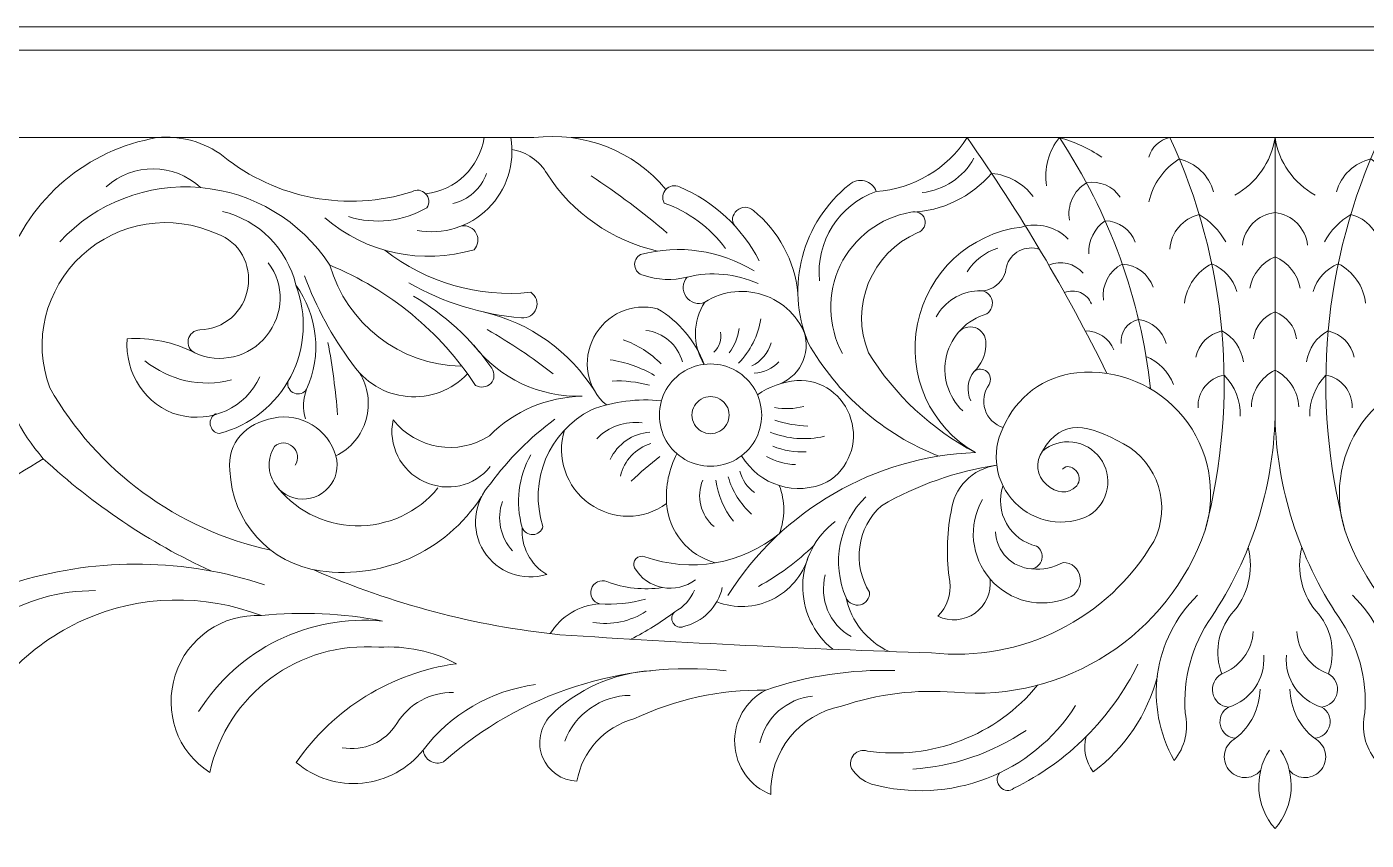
# Model space of a CAD drawing. Header units: millimetres. Extents: x 4332 to 4576, y 671 to 926.
# Drawn here: x 4379.6 to 4437.2, y 891.3 to 926.3 of the extents above; entities that cross this region are included whole.
import ezdxf

# ---------------------------------------------------------------- set-up
doc = ezdxf.new("R2010")
doc.units = ezdxf.units.MM
doc.header["$MEASUREMENT"] = 0
doc.layers.add('SITARA ALL', color=18, linetype='Continuous', true_color=0x000000)

msp = doc.modelspace()

# ---------------------------------------------------------------- linework, layer by layer
at = {"layer": 'SITARA ALL', "lineweight": 9}
for points, knots in [([(4332.3, 926.328), (4332.3, 926.328), (4576.3, 926.328), (4576.3, 926.328), (4576.3, 926.328), (4576.3, 804.328), (4576.3, 804.328), (4576.3, 804.328), (4332.3, 804.328), (4332.3, 804.328), (4332.3, 804.328), (4332.3, 926.328), (4332.3, 926.328)], [0, 0, 0, 0, 0.25, 0.25, 0.25, 0.5, 0.5, 0.5, 0.75, 0.75, 0.75, 1, 1, 1, 1]), ([(4529.529, 908.499), (4529.529, 908.499), (4529.529, 891.837), (4529.529, 891.837), (4529.529, 891.837), (4533.299, 891.837), (4533.299, 891.837), (4533.299, 891.837), (4533.299, 925.328), (4533.299, 925.328), (4533.299, 925.328), (4463.583, 925.328), (4463.583, 925.328), (4463.583, 925.328), (4433.299, 925.328), (4433.299, 925.328), (4433.299, 925.328), (4403.015, 925.328), (4403.015, 925.328), (4403.015, 925.328), (4333.3, 925.328), (4333.3, 925.328), (4333.3, 925.328), (4333.3, 891.837), (4333.3, 891.837), (4333.3, 891.837), (4337.069, 891.837), (4337.069, 891.837), (4337.069, 891.837), (4337.069, 908.499), (4337.069, 908.499)], [0, 0, 0, 0, 0.090909, 0.090909, 0.090909, 0.181818, 0.181818, 0.181818, 0.272727, 0.272727, 0.272727, 0.363636, 0.363636, 0.363636, 0.454545, 0.454545, 0.454545, 0.545455, 0.545455, 0.545455, 0.636364, 0.636364, 0.636364, 0.727273, 0.727273, 0.727273, 0.818182, 0.818182, 0.818182, 1, 1, 1, 1]), ([(4407.088, 919.336), (4405.695, 920.995), (4403.556, 921.833), (4401.406, 921.559), (4401.406, 921.559), (4337.069, 921.559), (4337.069, 921.559), (4337.069, 921.559), (4337.069, 913.281), (4337.069, 913.281)], [0, 0, 0, 0, 0.25, 0.25, 0.25, 0.5, 0.5, 0.5, 1, 1, 1, 1]), ([(4393.424, 918.162), (4394.551, 917.81), (4395.774, 917.948), (4396.795, 918.543), (4396.925, 918.73), (4396.905, 918.983), (4396.748, 919.147), (4396.591, 919.312), (4396.352, 919.35), (4396.159, 919.229), (4393.368, 918.347), (4390.318, 918.924), (4388.039, 920.762), (4387.222, 921.378), (4386.203, 921.663), (4385.184, 921.559), (4382.184, 921.042), (4379.699, 918.942), (4378.688, 916.071), (4377.678, 913.199), (4378.278, 910.031), (4380.294, 907.749)], [0, 0, 0, 0, 0.125, 0.125, 0.125, 0.25, 0.25, 0.25, 0.375, 0.375, 0.375, 0.5, 0.5, 0.5, 0.625, 0.625, 0.625, 0.75, 0.75, 0.75, 1, 1, 1, 1]), ([(4396.378, 917.571), (4397.491, 917.365), (4398.635, 917.718), (4399.439, 918.515), (4400.243, 919.312), (4400.606, 920.444), (4400.409, 921.559)], [0, 0, 0, 0, 0.333333, 0.333333, 0.333333, 1, 1, 1, 1]), ([(4463.583, 921.559), (4463.583, 921.559), (4433.299, 921.559), (4433.299, 921.559), (4433.299, 921.559), (4403.015, 921.559), (4403.015, 921.559)], [0, 0, 0, 0, 0.333333, 0.333333, 0.333333, 1, 1, 1, 1]), ([(4426.069, 911.412), (4424.328, 914.945), (4422.317, 918.337), (4420.053, 921.559), (4419.185, 920.215), (4417.735, 919.357), (4416.14, 919.24), (4416.06, 919.467), (4415.872, 919.64), (4415.638, 919.699), (4415.404, 919.758), (4415.158, 919.697), (4414.98, 919.535), (4412.948, 917.921), (4412.221, 915.165), (4413.194, 912.76)], [0, 0, 0, 0, 0.166667, 0.166667, 0.166667, 0.333333, 0.333333, 0.333333, 0.5, 0.5, 0.5, 0.666667, 0.666667, 0.666667, 1, 1, 1, 1]), ([(4421.605, 909.088), (4422.148, 910.397), (4423.367, 911.303), (4424.776, 911.447), (4426.523, 911.62), (4428.241, 910.906), (4429.351, 909.546), (4430.461, 908.186), (4430.811, 906.346), (4430.292, 904.669), (4431.77, 910.305), (4431.235, 916.277), (4428.774, 921.559), (4428.337, 921.476), (4427.985, 921.153), (4427.864, 920.725)], [0, 0, 0, 0, 0.166667, 0.166667, 0.166667, 0.333333, 0.333333, 0.333333, 0.5, 0.5, 0.5, 0.666667, 0.666667, 0.666667, 1, 1, 1, 1]), ([(4427.941, 910.749), (4427.519, 914.615), (4426.175, 918.321), (4424.02, 921.559), (4424.668, 921.383), (4425.283, 921.102), (4425.84, 920.725)], [0, 0, 0, 0, 0.333333, 0.333333, 0.333333, 1, 1, 1, 1]), ([(4433.299, 909.542), (4433.299, 909.542), (4433.299, 921.559), (4433.299, 921.559), (4433.137, 920.513), (4432.498, 919.6), (4431.571, 919.09)], [0, 0, 0, 0, 0.333333, 0.333333, 0.333333, 1, 1, 1, 1]), ([(4437.825, 921.559), (4435.365, 916.277), (4434.827, 910.305), (4436.307, 904.669), (4435.783, 906.344), (4436.132, 908.171), (4437.238, 909.534), (4438.344, 910.897), (4440.075, 911.615), (4441.822, 911.447), (4443.232, 911.303), (4444.45, 910.397), (4444.993, 909.088)], [0, 0, 0, 0, 0.2, 0.2, 0.2, 0.4, 0.4, 0.4, 0.6, 0.6, 0.6, 1, 1, 1, 1]), ([(4400.46, 921.05), (4401.097, 920.946), (4401.653, 920.56), (4401.973, 919.999), (4403.066, 918.315), (4404.772, 917.126), (4406.73, 916.683)], [0, 0, 0, 0, 0.333333, 0.333333, 0.333333, 1, 1, 1, 1]), ([(4430.658, 919.231), (4430.456, 919.935), (4429.89, 920.475), (4429.178, 920.645), (4428.519, 920.224), (4428.049, 919.564), (4427.868, 918.804)], [0, 0, 0, 0, 0.333333, 0.333333, 0.333333, 1, 1, 1, 1]), ([(4438.73, 918.804), (4438.549, 919.564), (4438.08, 920.224), (4437.421, 920.645), (4436.708, 920.475), (4436.143, 919.935), (4435.94, 919.231)], [0, 0, 0, 0, 0.333333, 0.333333, 0.333333, 1, 1, 1, 1]), ([(4422.891, 919.026), (4422.462, 919.596), (4421.814, 919.958), (4421.103, 920.024), (4420.229, 919.006), (4418.969, 918.399), (4417.628, 918.348), (4416.306, 918.122), (4415.175, 917.269), (4414.592, 916.06), (4414.01, 914.851), (4414.044, 913.444), (4414.691, 912.269)], [0, 0, 0, 0, 0.2, 0.2, 0.2, 0.4, 0.4, 0.4, 0.6, 0.6, 0.6, 1, 1, 1, 1]), ([(4398.265, 911.724), (4395.636, 911.784), (4393.349, 913.549), (4392.621, 916.076), (4391.377, 917.987), (4389.322, 919.218), (4387.051, 919.413), (4384.779, 919.608), (4382.555, 918.756), (4381.004, 917.084)], [0, 0, 0, 0, 0.25, 0.25, 0.25, 0.5, 0.5, 0.5, 1, 1, 1, 1]), ([(4411.096, 916.267), (4410.363, 917.695), (4409.152, 918.819), (4407.672, 919.442), (4407.474, 919.537), (4407.238, 919.492), (4407.088, 919.332), (4406.937, 919.172), (4406.905, 918.939), (4407.011, 918.747), (4408.068, 918.373), (4408.989, 917.692), (4409.656, 916.79)], [0, 0, 0, 0, 0.2, 0.2, 0.2, 0.4, 0.4, 0.4, 0.6, 0.6, 0.6, 1, 1, 1, 1]), ([(4426.636, 918.992), (4426.324, 919.476), (4425.751, 919.724), (4425.185, 919.617), (4424.631, 919.283), (4424.341, 918.641), (4424.456, 918.004)], [0, 0, 0, 0, 0.333333, 0.333333, 0.333333, 1, 1, 1, 1]), ([(4389.613, 911.268), (4388.998, 909.947), (4387.525, 909.257), (4386.117, 909.629), (4384.708, 910.001), (4383.781, 911.454), (4383.899, 912.906), (4384.907, 912.974), (4385.915, 912.763), (4386.812, 912.298), (4386.6, 912.405), (4386.486, 912.64), (4386.533, 912.873), (4386.58, 913.106), (4386.787, 913.279), (4387.024, 913.295), (4388.058, 913.312), (4388.931, 914.067), (4389.096, 915.088), (4389.262, 916.109), (4388.747, 917.074), (4387.772, 917.417), (4385.824, 918.316), (4383.525, 917.952), (4381.951, 916.494), (4380.377, 915.036), (4379.825, 912.809), (4380.573, 910.798), (4382.604, 907.223), (4386.059, 904.684), (4390.078, 903.815)], [0, 0, 0, 0, 0.090909, 0.090909, 0.090909, 0.181818, 0.181818, 0.181818, 0.272727, 0.272727, 0.272727, 0.363636, 0.363636, 0.363636, 0.454545, 0.454545, 0.454545, 0.545455, 0.545455, 0.545455, 0.636364, 0.636364, 0.636364, 0.727273, 0.727273, 0.727273, 0.818182, 0.818182, 0.818182, 1, 1, 1, 1]), ([(4387.735, 909.697), (4387.551, 909.61), (4387.447, 909.413), (4387.479, 909.212), (4387.511, 909.012), (4387.665, 908.857), (4387.866, 908.832), (4389.196, 909.175), (4390.316, 910.07), (4390.945, 911.291), (4391.574, 912.512), (4391.654, 913.936), (4391.162, 915.218), (4390.79, 916.787), (4389.568, 918.011), (4387.999, 918.384)], [0, 0, 0, 0, 0.166667, 0.166667, 0.166667, 0.333333, 0.333333, 0.333333, 0.5, 0.5, 0.5, 0.666667, 0.666667, 0.666667, 1, 1, 1, 1]), ([(4409.758, 901.866), (4412.075, 905.543), (4416.06, 907.843), (4420.403, 908.014), (4418.517, 909.01), (4416.93, 910.491), (4415.805, 912.303), (4414.985, 914.316), (4415.933, 916.617), (4417.931, 917.474), (4418.047, 917.514), (4418.143, 917.599), (4418.197, 917.709), (4418.251, 917.82), (4418.259, 917.947), (4418.218, 918.063), (4418.178, 918.18), (4418.093, 918.275), (4417.982, 918.329), (4417.871, 918.382), (4417.744, 918.389), (4417.628, 918.348)], [0, 0, 0, 0, 0.125, 0.125, 0.125, 0.25, 0.25, 0.25, 0.375, 0.375, 0.375, 0.5, 0.5, 0.5, 0.625, 0.625, 0.625, 0.75, 0.75, 0.75, 1, 1, 1, 1]), ([(4412.768, 914.87), (4412.626, 916.264), (4411.937, 917.544), (4410.851, 918.43), (4410.649, 918.612), (4410.341, 918.61), (4410.141, 918.424), (4409.942, 918.238), (4409.882, 917.983), (4410.05, 917.769)], [0, 0, 0, 0, 0.25, 0.25, 0.25, 0.5, 0.5, 0.5, 1, 1, 1, 1]), ([(4431.176, 917.073), (4430.912, 917.564), (4430.518, 917.972), (4430.037, 918.253), (4429.334, 918.083), (4428.822, 917.48), (4428.768, 916.759)], [0, 0, 0, 0, 0.333333, 0.333333, 0.333333, 1, 1, 1, 1]), ([(4434.704, 916.929), (4434.619, 917.667), (4434.038, 918.25), (4433.299, 918.333), (4432.561, 918.249), (4431.979, 917.667), (4431.895, 916.929)], [0, 0, 0, 0, 0.333333, 0.333333, 0.333333, 1, 1, 1, 1]), ([(4437.83, 916.759), (4437.776, 917.48), (4437.265, 918.084), (4436.562, 918.253), (4436.081, 917.972), (4435.687, 917.564), (4435.423, 917.073)], [0, 0, 0, 0, 0.333333, 0.333333, 0.333333, 1, 1, 1, 1]), ([(4392.414, 918.108), (4394.181, 916.588), (4396.599, 916.072), (4398.832, 916.739), (4399.008, 916.93), (4399.046, 917.21), (4398.926, 917.44), (4398.806, 917.669), (4398.561, 917.8), (4398.304, 917.764)], [0, 0, 0, 0, 0.25, 0.25, 0.25, 0.5, 0.5, 0.5, 1, 1, 1, 1]), ([(4424.399, 917.198), (4423.876, 917.729), (4423.104, 917.928), (4422.39, 917.715), (4420.156, 917.435), (4418.352, 915.756), (4417.913, 913.548), (4417.474, 911.34), (4418.446, 909.128), (4420.403, 908.014)], [0, 0, 0, 0, 0.25, 0.25, 0.25, 0.5, 0.5, 0.5, 1, 1, 1, 1]), ([(4427.287, 917.062), (4427.083, 917.606), (4426.569, 917.97), (4425.988, 917.981), (4425.525, 917.662), (4425.26, 917.127), (4425.288, 916.566)], [0, 0, 0, 0, 0.333333, 0.333333, 0.333333, 1, 1, 1, 1]), ([(4396.024, 915.307), (4397.515, 914.468), (4399.165, 913.956), (4400.868, 913.805), (4401.148, 913.773), (4401.412, 913.939), (4401.505, 914.204), (4401.598, 914.47), (4401.507, 914.756), (4401.269, 914.906), (4399.023, 914.674), (4396.772, 915.324), (4394.995, 916.717)], [0, 0, 0, 0, 0.2, 0.2, 0.2, 0.4, 0.4, 0.4, 0.6, 0.6, 0.6, 1, 1, 1, 1]), ([(4410.878, 915.826), (4409.416, 916.723), (4407.65, 916.978), (4405.995, 916.531), (4405.818, 916.435), (4405.719, 916.24), (4405.747, 916.041), (4405.774, 915.841), (4405.919, 915.681), (4406.115, 915.638), (4406.725, 915.429), (4407.382, 915.403), (4408.006, 915.564), (4407.792, 915.328), (4407.772, 914.974), (4407.958, 914.715), (4408.143, 914.456), (4408.468, 914.355), (4408.761, 914.483), (4409.552, 914.987), (4410.536, 915.085), (4411.411, 914.746), (4412.286, 914.408), (4412.949, 913.666), (4413.194, 912.76), (4414.452, 910.521), (4416.446, 908.789), (4418.84, 907.859)], [0, 0, 0, 0, 0.1, 0.1, 0.1, 0.2, 0.2, 0.2, 0.3, 0.3, 0.3, 0.4, 0.4, 0.4, 0.5, 0.5, 0.5, 0.6, 0.6, 0.6, 0.7, 0.7, 0.7, 0.8, 0.8, 0.8, 1, 1, 1, 1]), ([(4423.168, 916.752), (4422.878, 916.854), (4422.559, 916.83), (4422.288, 916.687), (4422.016, 916.543), (4421.817, 916.295), (4421.737, 915.998), (4421.712, 915.697), (4421.567, 915.418), (4421.335, 915.225), (4421.103, 915.031), (4420.801, 914.939), (4420.5, 914.969), (4419.752, 914.927), (4419.079, 914.504), (4418.718, 913.848)], [0, 0, 0, 0, 0.166667, 0.166667, 0.166667, 0.333333, 0.333333, 0.333333, 0.5, 0.5, 0.5, 0.666667, 0.666667, 0.666667, 1, 1, 1, 1]), ([(4386.812, 912.298), (4387.89, 911.807), (4389.164, 912.111), (4389.904, 913.035), (4390.644, 913.96), (4390.692, 915.229), (4389.976, 916.173)], [0, 0, 0, 0, 0.333333, 0.333333, 0.333333, 1, 1, 1, 1]), ([(4396.225, 914.739), (4397.561, 913.961), (4398.712, 912.903), (4399.599, 911.637), (4399.736, 911.436), (4399.716, 911.167), (4399.551, 910.99), (4399.385, 910.812), (4399.107, 910.78), (4398.897, 910.903), (4397.371, 913.218), (4395.185, 915.02), (4392.621, 916.076)], [0, 0, 0, 0, 0.2, 0.2, 0.2, 0.4, 0.4, 0.4, 0.6, 0.6, 0.6, 1, 1, 1, 1]), ([(4428.052, 915.127), (4427.854, 915.699), (4427.33, 916.092), (4426.726, 916.121), (4426.153, 915.825), (4425.829, 915.202), (4425.916, 914.564)], [0, 0, 0, 0, 0.333333, 0.333333, 0.333333, 1, 1, 1, 1]), ([(4431.656, 914.946), (4431.495, 915.485), (4431.099, 915.922), (4430.579, 916.136), (4429.93, 915.8), (4429.49, 915.165), (4429.403, 914.44)], [0, 0, 0, 0, 0.333333, 0.333333, 0.333333, 1, 1, 1, 1]), ([(4434.386, 915.079), (4434.272, 915.683), (4433.865, 916.191), (4433.299, 916.432), (4432.734, 916.19), (4432.326, 915.683), (4432.212, 915.079)], [0, 0, 0, 0, 0.333333, 0.333333, 0.333333, 1, 1, 1, 1]), ([(4437.196, 914.44), (4437.109, 915.165), (4436.669, 915.8), (4436.02, 916.136), (4435.5, 915.922), (4435.104, 915.485), (4434.942, 914.946)], [0, 0, 0, 0, 0.333333, 0.333333, 0.333333, 1, 1, 1, 1]), ([(4391.54, 915.609), (4392.034, 914.266), (4392.72, 913.002), (4393.578, 911.856), (4394.111, 911.04), (4394.988, 910.513), (4395.959, 910.425), (4396.93, 910.336), (4397.883, 910.692), (4398.555, 911.398)], [0, 0, 0, 0, 0.25, 0.25, 0.25, 0.5, 0.5, 0.5, 1, 1, 1, 1]), ([(4419.858, 909.808), (4419.218, 910.42), (4418.954, 911.327), (4419.165, 912.187), (4419.377, 913.047), (4420.04, 913.731), (4420.891, 913.977), (4421.108, 914.121), (4421.193, 914.398), (4421.094, 914.639), (4420.995, 914.88), (4420.755, 915.02), (4420.5, 914.969)], [0, 0, 0, 0, 0.2, 0.2, 0.2, 0.4, 0.4, 0.4, 0.6, 0.6, 0.6, 1, 1, 1, 1]), ([(4425.4, 914.407), (4425.312, 914.627), (4425.14, 914.802), (4424.922, 914.893), (4424.704, 914.985), (4424.459, 914.985), (4424.241, 914.893)], [0, 0, 0, 0, 0.333333, 0.333333, 0.333333, 1, 1, 1, 1]), ([(4408.761, 914.483), (4408.23, 913.672), (4408.218, 912.629), (4408.731, 911.808), (4408.353, 912.808), (4407.648, 913.651), (4406.729, 914.198), (4405.641, 914.478), (4404.503, 913.969), (4403.986, 912.971), (4403.47, 911.973), (4403.669, 910.787), (4404.526, 910.06)], [0, 0, 0, 0, 0.2, 0.2, 0.2, 0.4, 0.4, 0.4, 0.6, 0.6, 0.6, 1, 1, 1, 1]), ([(4428.615, 912.699), (4428.468, 913.255), (4427.997, 913.666), (4427.425, 913.733), (4426.949, 913.63), (4426.628, 913.185), (4426.68, 912.701)], [0, 0, 0, 0, 0.333333, 0.333333, 0.333333, 1, 1, 1, 1]), ([(4434.228, 912.912), (4434.151, 913.436), (4433.795, 913.876), (4433.299, 914.062), (4432.803, 913.876), (4432.448, 913.436), (4432.371, 912.912)], [0, 0, 0, 0, 0.333333, 0.333333, 0.333333, 1, 1, 1, 1]), ([(4411.834, 910.915), (4412.303, 911.053), (4412.696, 911.375), (4412.922, 911.808), (4413.148, 912.241), (4413.189, 912.745), (4413.034, 913.208)], [0, 0, 0, 0, 0.333333, 0.333333, 0.333333, 1, 1, 1, 1]), ([(4419.696, 913.211), (4419.904, 913.428), (4420.23, 913.482), (4420.497, 913.344), (4420.764, 913.205), (4420.906, 912.897), (4420.848, 912.602), (4420.837, 912.185), (4420.658, 911.79), (4420.353, 911.506), (4420.515, 911.632), (4420.743, 911.628), (4420.9, 911.495), (4421.057, 911.363), (4421.095, 911.128), (4420.999, 910.947), (4420.766, 910.635), (4420.7, 910.229), (4420.822, 909.859), (4420.943, 909.49), (4421.233, 909.203), (4421.605, 909.088), (4421.059, 908.014), (4421.264, 906.71), (4422.114, 905.855), (4422.964, 905), (4424.239, 904.774), (4425.316, 905.315), (4425.714, 905.571), (4425.989, 905.981), (4426.075, 906.446), (4426.161, 906.912), (4426.052, 907.39), (4425.772, 907.772), (4425.492, 908.154), (4425.067, 908.403), (4424.597, 908.46), (4424.127, 908.518), (4423.656, 908.38), (4423.292, 908.078)], [0, 0, 0, 0, 0.071429, 0.071429, 0.071429, 0.142857, 0.142857, 0.142857, 0.214286, 0.214286, 0.214286, 0.285714, 0.285714, 0.285714, 0.357143, 0.357143, 0.357143, 0.428571, 0.428571, 0.428571, 0.5, 0.5, 0.5, 0.571429, 0.571429, 0.571429, 0.642857, 0.642857, 0.642857, 0.714286, 0.714286, 0.714286, 0.785714, 0.785714, 0.785714, 0.857143, 0.857143, 0.857143, 1, 1, 1, 1]), ([(4431.941, 911.911), (4431.866, 912.481), (4431.519, 912.979), (4431.01, 913.246), (4430.448, 913.12), (4430.013, 912.677), (4429.896, 912.113)], [0, 0, 0, 0, 0.333333, 0.333333, 0.333333, 1, 1, 1, 1]), ([(4436.703, 912.113), (4436.586, 912.677), (4436.151, 913.12), (4435.589, 913.246), (4435.08, 912.979), (4434.732, 912.481), (4434.658, 911.911)], [0, 0, 0, 0, 0.333333, 0.333333, 0.333333, 1, 1, 1, 1]), ([(4398.814, 912.626), (4399.935, 911.198), (4401.665, 910.385), (4403.48, 910.434), (4401.981, 910.406), (4400.552, 909.798), (4399.492, 908.736), (4398.143, 907.859), (4396.346, 908.156), (4395.349, 909.419), (4395.118, 908.333), (4395.668, 907.232), (4396.675, 906.764), (4397.681, 906.296), (4398.843, 906.541), (4399.525, 907.417)], [0, 0, 0, 0, 0.166667, 0.166667, 0.166667, 0.333333, 0.333333, 0.333333, 0.5, 0.5, 0.5, 0.666667, 0.666667, 0.666667, 1, 1, 1, 1]), ([(4411.208, 909.623), (4411.208, 910.41), (4410.788, 911.137), (4410.107, 911.53), (4409.426, 911.923), (4408.587, 911.923), (4407.905, 911.53), (4407.224, 911.137), (4406.805, 910.41), (4406.805, 909.623), (4406.805, 908.837), (4407.224, 908.11), (4407.905, 907.717), (4408.587, 907.324), (4409.426, 907.324), (4410.107, 907.717), (4410.788, 908.11), (4411.208, 908.837), (4411.208, 909.623)], [0, 0, 0, 0, 0.166667, 0.166667, 0.166667, 0.333333, 0.333333, 0.333333, 0.5, 0.5, 0.5, 0.666667, 0.666667, 0.666667, 0.833333, 0.833333, 0.833333, 1, 1, 1, 1]), ([(4392.885, 907.867), (4393.518, 908.182), (4393.99, 908.75), (4394.183, 909.43), (4394.376, 910.111), (4394.276, 910.838), (4393.902, 911.439)], [0, 0, 0, 0, 0.333333, 0.333333, 0.333333, 1, 1, 1, 1]), ([(4431.806, 909.577), (4431.821, 910.236), (4431.569, 910.874), (4431.108, 911.345), (4430.432, 911.224), (4429.951, 910.622), (4429.986, 909.936)], [0, 0, 0, 0, 0.333333, 0.333333, 0.333333, 1, 1, 1, 1]), ([(4434.318, 909.977), (4434.294, 910.65), (4433.903, 911.256), (4433.299, 911.554), (4432.695, 911.256), (4432.304, 910.65), (4432.281, 909.977)], [0, 0, 0, 0, 0.333333, 0.333333, 0.333333, 1, 1, 1, 1]), ([(4436.613, 909.936), (4436.647, 910.622), (4436.167, 911.225), (4435.491, 911.345), (4435.03, 910.873), (4434.778, 910.236), (4434.793, 909.577)], [0, 0, 0, 0, 0.333333, 0.333333, 0.333333, 1, 1, 1, 1]), ([(4390.82, 911.061), (4390.78, 910.85), (4390.897, 910.641), (4391.098, 910.565), (4391.299, 910.489), (4391.517, 910.553), (4391.627, 910.738), (4391.457, 910.335), (4391.437, 909.884), (4391.572, 909.468)], [0, 0, 0, 0, 0.25, 0.25, 0.25, 0.5, 0.5, 0.5, 1, 1, 1, 1]), ([(4410.347, 907.877), (4411.094, 906.598), (4412.696, 906.106), (4414.03, 906.748), (4414.951, 907.31), (4415.372, 908.426), (4415.052, 909.455), (4414.732, 910.485), (4413.799, 911.168), (4412.723, 911.11), (4412.113, 911.058), (4411.529, 910.847), (4411.026, 910.499)], [0, 0, 0, 0, 0.2, 0.2, 0.2, 0.4, 0.4, 0.4, 0.6, 0.6, 0.6, 1, 1, 1, 1]), ([(4401.274, 907.915), (4400.736, 906.966), (4400.601, 905.842), (4400.902, 904.794), (4400.972, 904.6), (4401.16, 904.475), (4401.366, 904.485), (4401.571, 904.495), (4401.744, 904.632), (4401.795, 904.832), (4401.161, 906.788), (4402.046, 908.917), (4403.878, 909.85), (4404.837, 910.217), (4405.871, 910.35), (4406.892, 910.236)], [0, 0, 0, 0, 0.166667, 0.166667, 0.166667, 0.333333, 0.333333, 0.333333, 0.5, 0.5, 0.5, 0.666667, 0.666667, 0.666667, 1, 1, 1, 1]), ([(4409.806, 909.623), (4409.806, 909.338), (4409.654, 909.074), (4409.406, 908.931), (4409.159, 908.788), (4408.854, 908.788), (4408.606, 908.931), (4408.359, 909.074), (4408.206, 909.338), (4408.206, 909.623), (4408.206, 909.909), (4408.359, 910.173), (4408.606, 910.316), (4408.854, 910.459), (4409.159, 910.459), (4409.406, 910.316), (4409.654, 910.173), (4409.806, 909.909), (4409.806, 909.623)], [0, 0, 0, 0, 0.166667, 0.166667, 0.166667, 0.333333, 0.333333, 0.333333, 0.5, 0.5, 0.5, 0.666667, 0.666667, 0.666667, 0.833333, 0.833333, 0.833333, 1, 1, 1, 1]), ([(4391.136, 907.464), (4391.307, 907.723), (4391.256, 908.069), (4391.018, 908.268), (4390.78, 908.467), (4390.467, 908.488), (4390.243, 908.274), (4389.973, 907.857), (4389.933, 907.33), (4390.137, 906.876), (4390.341, 906.423), (4390.757, 906.104), (4391.249, 906.029), (4391.741, 905.954), (4392.237, 906.133), (4392.568, 906.505), (4392.898, 906.878), (4393.018, 907.388), (4392.885, 907.867), (4392.548, 909.026), (4391.381, 909.734), (4390.198, 909.499), (4389.014, 909.264), (4388.193, 908.447), (4388.325, 907.247), (4388.4, 905.053), (4390.035, 903.23), (4392.209, 902.922)], [0, 0, 0, 0, 0.1, 0.1, 0.1, 0.2, 0.2, 0.2, 0.3, 0.3, 0.3, 0.4, 0.4, 0.4, 0.5, 0.5, 0.5, 0.6, 0.6, 0.6, 0.7, 0.7, 0.7, 0.8, 0.8, 0.8, 1, 1, 1, 1]), ([(4399.151, 906.122), (4397.609, 903.706), (4394.757, 902.459), (4391.935, 902.966), (4395.302, 901.496), (4398.874, 900.555), (4402.528, 900.176), (4407.852, 899.823), (4413.182, 899.563), (4418.515, 899.398), (4422.371, 898.971), (4426.115, 900.845), (4428.08, 904.191), (4428.855, 905.712), (4428.278, 907.573), (4426.78, 908.39), (4425.282, 909.207), (4424.152, 909.552), (4423.292, 908.078), (4422.958, 907.627), (4423.033, 906.994), (4423.462, 906.633), (4423.891, 906.272), (4424.379, 906.177), (4424.766, 906.583), (4424.93, 906.78), (4424.91, 907.07), (4424.722, 907.243), (4424.533, 907.415), (4424.335, 907.481), (4424.153, 907.301)], [0, 0, 0, 0, 0.090909, 0.090909, 0.090909, 0.181818, 0.181818, 0.181818, 0.272727, 0.272727, 0.272727, 0.363636, 0.363636, 0.363636, 0.454545, 0.454545, 0.454545, 0.545455, 0.545455, 0.545455, 0.636364, 0.636364, 0.636364, 0.727273, 0.727273, 0.727273, 0.818182, 0.818182, 0.818182, 1, 1, 1, 1]), ([(4400.902, 904.794), (4400.843, 903.973), (4401.25, 903.189), (4401.957, 902.768), (4400.933, 902.453), (4399.823, 902.863), (4399.251, 903.769), (4398.678, 904.676), (4398.811, 905.884), (4399.536, 906.674), (4400.313, 907.734), (4401.249, 908.668), (4402.309, 909.444)], [0, 0, 0, 0, 0.2, 0.2, 0.2, 0.4, 0.4, 0.4, 0.6, 0.6, 0.6, 1, 1, 1, 1]), ([(4429.961, 901.873), (4428.051, 900.006), (4427.638, 897.089), (4428.958, 894.768), (4429.427, 895.338), (4429.603, 896.093), (4429.435, 896.812), (4429.324, 898.273), (4429.721, 899.729), (4430.56, 900.932), (4432.272, 903.484), (4433.223, 906.469), (4433.299, 909.542), (4433.376, 906.469), (4434.326, 903.484), (4436.039, 900.932), (4436.878, 899.73), (4437.275, 898.273), (4437.163, 896.812), (4436.996, 896.093), (4437.172, 895.338), (4437.641, 894.768), (4438.959, 897.09), (4438.549, 900.007), (4436.638, 901.873)], [0, 0, 0, 0, 0.111111, 0.111111, 0.111111, 0.222222, 0.222222, 0.222222, 0.333333, 0.333333, 0.333333, 0.444444, 0.444444, 0.444444, 0.555556, 0.555556, 0.555556, 0.666667, 0.666667, 0.666667, 0.777778, 0.777778, 0.777778, 1, 1, 1, 1]), ([(4402.723, 908.983), (4402.358, 907.806), (4402.79, 906.527), (4403.794, 905.812), (4404.798, 905.097), (4406.122, 905.088), (4407.115, 905.818), (4407.065, 906.56), (4407.218, 907.303), (4407.558, 907.965)], [0, 0, 0, 0, 0.25, 0.25, 0.25, 0.5, 0.5, 0.5, 1, 1, 1, 1]), ([(4370.805, 903.525), (4369.315, 902.844), (4367.869, 902.072), (4366.473, 901.215), (4365.658, 900.378), (4365.339, 899.176), (4365.632, 898.045), (4365.925, 896.913), (4366.776, 896.02), (4367.895, 895.684), (4367.498, 898.534), (4368.916, 901.333), (4371.447, 902.702), (4374.451, 904.286), (4377.402, 905.969), (4380.294, 907.749), (4382.429, 905.77), (4384.862, 904.14), (4387.505, 902.918)], [0, 0, 0, 0, 0.142857, 0.142857, 0.142857, 0.285714, 0.285714, 0.285714, 0.428571, 0.428571, 0.428571, 0.571429, 0.571429, 0.571429, 0.714286, 0.714286, 0.714286, 1, 1, 1, 1]), ([(4421.037, 902.563), (4421.103, 901.996), (4420.854, 901.438), (4420.389, 901.107), (4419.924, 900.776), (4419.31, 900.727), (4418.796, 900.974), (4419.18, 901.368), (4419.367, 901.914), (4419.303, 902.461), (4419.146, 903.457), (4419.165, 904.474), (4419.359, 905.464), (4419.476, 906.5), (4420.283, 907.325), (4421.316, 907.467), (4419.57, 907.203), (4417.89, 906.613), (4416.362, 905.728), (4415.306, 904.774), (4415.09, 903.2), (4415.853, 902), (4415.865, 901.749), (4415.699, 901.525), (4415.456, 901.464), (4415.213, 901.402), (4414.953, 901.535), (4414.844, 901.761), (4415.058, 900.743), (4415.742, 899.889), (4416.689, 899.458)], [0, 0, 0, 0, 0.090909, 0.090909, 0.090909, 0.181818, 0.181818, 0.181818, 0.272727, 0.272727, 0.272727, 0.363636, 0.363636, 0.363636, 0.454545, 0.454545, 0.454545, 0.545455, 0.545455, 0.545455, 0.636364, 0.636364, 0.636364, 0.727273, 0.727273, 0.727273, 0.818182, 0.818182, 0.818182, 1, 1, 1, 1]), ([(4390.243, 906.68), (4391.058, 905.569), (4392.342, 904.899), (4393.72, 904.864), (4395.097, 904.829), (4396.407, 905.425), (4397.279, 906.493)], [0, 0, 0, 0, 0.333333, 0.333333, 0.333333, 1, 1, 1, 1]), ([(4408.359, 902.541), (4407.955, 902.23), (4407.437, 902.108), (4406.936, 902.205), (4406.436, 902.302), (4406, 902.611), (4405.74, 903.05), (4405.676, 903.18), (4405.699, 903.336), (4405.797, 903.443), (4405.895, 903.55), (4406.052, 903.584), (4406.186, 903.53), (4408.155, 902.828), (4410.346, 903.203), (4411.967, 904.522), (4412.223, 905.189), (4412.223, 905.926), (4411.968, 906.592)], [0, 0, 0, 0, 0.142857, 0.142857, 0.142857, 0.285714, 0.285714, 0.285714, 0.428571, 0.428571, 0.428571, 0.571429, 0.571429, 0.571429, 0.714286, 0.714286, 0.714286, 1, 1, 1, 1]), ([(4420.705, 905.994), (4420.076, 904.892), (4420.217, 903.511), (4421.056, 902.558), (4421.895, 901.605), (4423.217, 901.279), (4424.391, 901.764), (4424.754, 901.885), (4424.976, 902.252), (4424.915, 902.63), (4424.854, 903.009), (4424.562, 903.286), (4424.179, 903.287), (4423.767, 903.055), (4423.293, 902.959), (4422.823, 903.012), (4423.044, 903.043), (4423.221, 903.209), (4423.268, 903.427), (4423.314, 903.645), (4423.224, 903.866), (4423.035, 903.985), (4422.488, 904.114), (4422.019, 904.466), (4421.744, 904.957), (4421.469, 905.447), (4421.412, 906.034), (4421.588, 906.568)], [0, 0, 0, 0, 0.1, 0.1, 0.1, 0.2, 0.2, 0.2, 0.3, 0.3, 0.3, 0.4, 0.4, 0.4, 0.5, 0.5, 0.5, 0.6, 0.6, 0.6, 0.7, 0.7, 0.7, 0.8, 0.8, 0.8, 1, 1, 1, 1]), ([(4414.376, 905.049), (4413.513, 904.406), (4412.996, 903.398), (4412.977, 902.321), (4412.957, 901.244), (4413.432, 900.224), (4414.272, 899.55)], [0, 0, 0, 0, 0.333333, 0.333333, 0.333333, 1, 1, 1, 1]), ([(4430.292, 904.669), (4428.714, 900.154), (4424.266, 897.284), (4419.501, 897.699), (4417.856, 897.838), (4416.2, 897.634), (4414.638, 897.098), (4412.825, 896.758), (4411.535, 895.144), (4411.605, 893.301), (4410.707, 893.656), (4410.098, 894.503), (4410.046, 895.467), (4409.995, 896.432), (4410.524, 897.345), (4411.38, 897.794), (4409.419, 897.821), (4407.479, 897.397), (4405.709, 896.554), (4404.439, 896.214), (4403.483, 895.168), (4403.259, 893.873), (4402.606, 893.898), (4402.028, 894.302), (4401.781, 894.907), (4401.534, 895.512), (4401.67, 896.213), (4402.118, 896.688), (4403.275, 897.834), (4404.809, 898.524), (4406.434, 898.628)], [0, 0, 0, 0, 0.090909, 0.090909, 0.090909, 0.181818, 0.181818, 0.181818, 0.272727, 0.272727, 0.272727, 0.363636, 0.363636, 0.363636, 0.454545, 0.454545, 0.454545, 0.545455, 0.545455, 0.545455, 0.636364, 0.636364, 0.636364, 0.727273, 0.727273, 0.727273, 0.818182, 0.818182, 0.818182, 1, 1, 1, 1]), ([(4436.307, 904.669), (4437.89, 900.15), (4442.328, 897.28), (4447.097, 897.699), (4448.742, 897.838), (4450.399, 897.633), (4451.96, 897.098), (4453.772, 896.76), (4455.062, 895.142), (4454.993, 893.301), (4455.892, 893.663), (4456.498, 894.515), (4456.543, 895.483), (4456.589, 896.45), (4456.08, 897.349), (4455.219, 897.794)], [0, 0, 0, 0, 0.166667, 0.166667, 0.166667, 0.333333, 0.333333, 0.333333, 0.5, 0.5, 0.5, 0.666667, 0.666667, 0.666667, 1, 1, 1, 1]), ([(4432.146, 903.936), (4432.407, 902.915), (4432.133, 901.83), (4431.419, 901.054), (4430.834, 900.335), (4430.675, 899.359), (4431.004, 898.492)], [0, 0, 0, 0, 0.333333, 0.333333, 0.333333, 1, 1, 1, 1]), ([(4435.594, 898.492), (4435.923, 899.359), (4435.765, 900.335), (4435.18, 901.054), (4434.465, 901.829), (4434.192, 902.915), (4434.452, 903.936)], [0, 0, 0, 0, 0.333333, 0.333333, 0.333333, 1, 1, 1, 1]), ([(4371.447, 902.702), (4373.89, 901.454), (4376.764, 901.373), (4379.273, 902.483), (4382.721, 903.505), (4386.401, 903.45), (4389.818, 902.327)], [0, 0, 0, 0, 0.333333, 0.333333, 0.333333, 1, 1, 1, 1]), ([(4409.275, 901.589), (4410.052, 901.29), (4410.918, 901.329), (4411.665, 901.695), (4412.412, 902.062), (4412.971, 902.719), (4413.209, 903.516)], [0, 0, 0, 0, 0.333333, 0.333333, 0.333333, 1, 1, 1, 1]), ([(4402.111, 900.222), (4402.568, 900.968), (4403.358, 901.447), (4404.23, 901.509), (4404.096, 901.543), (4403.982, 901.631), (4403.915, 901.752), (4403.849, 901.873), (4403.835, 902.017), (4403.878, 902.149), (4403.92, 902.28), (4404.015, 902.388), (4404.14, 902.447), (4404.265, 902.506), (4404.41, 902.511), (4404.538, 902.46), (4405.303, 902.174), (4406.127, 902.086), (4406.935, 902.206)], [0, 0, 0, 0, 0.142857, 0.142857, 0.142857, 0.285714, 0.285714, 0.285714, 0.428571, 0.428571, 0.428571, 0.571429, 0.571429, 0.571429, 0.714286, 0.714286, 0.714286, 1, 1, 1, 1]), ([(4405.576, 899.985), (4406.244, 900.315), (4406.878, 900.709), (4407.47, 901.161), (4407.329, 901.041), (4407.298, 900.835), (4407.397, 900.678), (4407.496, 900.521), (4407.676, 900.453), (4407.846, 900.528), (4408.68, 900.72), (4409.329, 901.373), (4409.515, 902.209)], [0, 0, 0, 0, 0.2, 0.2, 0.2, 0.4, 0.4, 0.4, 0.6, 0.6, 0.6, 1, 1, 1, 1]), ([(4373.749, 899.935), (4372.749, 899.638), (4371.933, 898.911), (4371.522, 897.952), (4371.111, 896.993), (4371.145, 895.906), (4371.621, 894.977), (4372.441, 896.324), (4373.768, 897.286), (4375.304, 897.646), (4374.945, 897.142), (4374.928, 896.472), (4375.26, 895.95), (4375.592, 895.429), (4376.196, 895.158), (4376.804, 895.269), (4377.74, 897.743), (4379.625, 899.739), (4382.04, 900.816), (4384.455, 901.893), (4387.212, 901.955), (4389.678, 900.998), (4388.005, 901.089), (4386.483, 900.038), (4385.975, 898.443), (4385.466, 896.848), (4386.042, 895.146), (4387.458, 894.252), (4388.195, 897.612), (4391.307, 899.911), (4394.737, 899.636), (4395.892, 899.716), (4397.047, 899.472), (4398.07, 898.931), (4395.278, 898.542), (4392.778, 897.001), (4391.176, 894.681), (4391.966, 894.011), (4392.994, 893.691), (4394.025, 893.793), (4395.056, 893.894), (4395.998, 894.405), (4396.642, 895.216), (4396.662, 895.017), (4396.777, 894.84), (4396.95, 894.74), (4397.123, 894.64), (4397.333, 894.628), (4397.515, 894.71), (4400.844, 897.662), (4405.261, 899.083), (4409.687, 898.628)], [0, 0, 0, 0, 0.055556, 0.055556, 0.055556, 0.111111, 0.111111, 0.111111, 0.166667, 0.166667, 0.166667, 0.222222, 0.222222, 0.222222, 0.277778, 0.277778, 0.277778, 0.333333, 0.333333, 0.333333, 0.388889, 0.388889, 0.388889, 0.444444, 0.444444, 0.444444, 0.5, 0.5, 0.5, 0.555556, 0.555556, 0.555556, 0.611111, 0.611111, 0.611111, 0.666667, 0.666667, 0.666667, 0.722222, 0.722222, 0.722222, 0.777778, 0.777778, 0.777778, 0.833333, 0.833333, 0.833333, 0.888889, 0.888889, 0.888889, 1, 1, 1, 1]), ([(4386.977, 896.867), (4388.666, 899.557), (4391.731, 901.065), (4394.894, 900.766), (4393.176, 901.101), (4391.418, 901.179), (4389.678, 900.998)], [0, 0, 0, 0, 0.333333, 0.333333, 0.333333, 1, 1, 1, 1]), ([(4432.366, 900.32), (4432.313, 899.496), (4431.779, 898.779), (4431.004, 898.492), (4430.709, 898.331), (4430.554, 897.994), (4430.623, 897.665), (4430.692, 897.335), (4430.959, 897.09), (4431.294, 897.061), (4432.261, 897.356), (4432.893, 898.282), (4432.812, 899.29)], [0, 0, 0, 0, 0.2, 0.2, 0.2, 0.4, 0.4, 0.4, 0.6, 0.6, 0.6, 1, 1, 1, 1]), ([(4433.787, 899.29), (4433.707, 898.282), (4434.337, 897.355), (4435.304, 897.061), (4435.64, 897.095), (4435.913, 897.344), (4435.978, 897.675), (4436.043, 898.006), (4435.892, 898.335), (4435.594, 898.492), (4434.82, 898.779), (4434.286, 899.496), (4434.233, 900.32)], [0, 0, 0, 0, 0.2, 0.2, 0.2, 0.4, 0.4, 0.4, 0.6, 0.6, 0.6, 1, 1, 1, 1]), ([(4421.446, 894.234), (4421.298, 894.052), (4421.313, 893.786), (4421.481, 893.622), (4421.65, 893.457), (4421.875, 893.417), (4422.054, 893.569), (4424.38, 894.706), (4426.26, 896.583), (4427.399, 898.907)], [0, 0, 0, 0, 0.25, 0.25, 0.25, 0.5, 0.5, 0.5, 1, 1, 1, 1]), ([(4425.171, 895.793), (4425.031, 895.267), (4425.145, 894.707), (4425.479, 894.278), (4426.841, 895.296), (4427.814, 896.748), (4428.236, 898.395)], [0, 0, 0, 0, 0.333333, 0.333333, 0.333333, 1, 1, 1, 1]), ([(4393.155, 895.317), (4394.077, 895.141), (4395.012, 895.554), (4395.502, 896.355), (4396.026, 897.2), (4396.955, 897.708), (4397.949, 897.695)], [0, 0, 0, 0, 0.333333, 0.333333, 0.333333, 1, 1, 1, 1]), ([(4423.08, 898.004), (4421.308, 895.841), (4418.528, 894.766), (4415.761, 895.174), (4415.554, 895.24), (4415.327, 895.179), (4415.18, 895.018), (4415.033, 894.857), (4414.992, 894.629), (4415.076, 894.428), (4415.271, 894.105), (4415.578, 893.865), (4415.939, 893.754), (4419.29, 892.827), (4422.851, 894.193), (4424.718, 897.127)], [0, 0, 0, 0, 0.166667, 0.166667, 0.166667, 0.333333, 0.333333, 0.333333, 0.5, 0.5, 0.5, 0.666667, 0.666667, 0.666667, 1, 1, 1, 1]), ([(4431.294, 897.061), (4431.015, 896.904), (4430.874, 896.58), (4430.949, 896.269), (4431.024, 895.957), (4431.286, 895.733), (4431.606, 895.721), (4431.369, 895.6), (4431.198, 895.379), (4431.139, 895.119), (4431.081, 894.86), (4431.14, 894.588), (4431.303, 894.377), (4431.466, 894.167), (4431.714, 894.039), (4431.98, 894.03), (4432.247, 894.021), (4432.502, 894.13), (4432.679, 894.329)], [0, 0, 0, 0, 0.142857, 0.142857, 0.142857, 0.285714, 0.285714, 0.285714, 0.428571, 0.428571, 0.428571, 0.571429, 0.571429, 0.571429, 0.714286, 0.714286, 0.714286, 1, 1, 1, 1]), ([(4433.92, 894.329), (4434.097, 894.13), (4434.354, 894.021), (4434.62, 894.03), (4434.886, 894.04), (4435.133, 894.166), (4435.296, 894.377), (4435.458, 894.589), (4435.518, 894.861), (4435.459, 895.121), (4435.4, 895.381), (4435.23, 895.6), (4434.992, 895.721), (4435.312, 895.738), (4435.582, 895.967), (4435.652, 896.279), (4435.722, 896.592), (4435.586, 896.908), (4435.304, 897.061)], [0, 0, 0, 0, 0.142857, 0.142857, 0.142857, 0.285714, 0.285714, 0.285714, 0.428571, 0.428571, 0.428571, 0.571429, 0.571429, 0.571429, 0.714286, 0.714286, 0.714286, 1, 1, 1, 1]), ([(4433.057, 895.208), (4432.371, 894.157), (4432.47, 892.779), (4433.299, 891.837), (4434.128, 892.779), (4434.228, 894.157), (4433.542, 895.208)], [0, 0, 0, 0, 0.333333, 0.333333, 0.333333, 1, 1, 1, 1])]:
    msp.add_open_spline(points, degree=3, knots=knots, dxfattribs=at)
for points in [[(4396.757, 919.146), (4398.043, 919.29), (4399.071, 920.279), (4399.262, 921.559)], [(4424.02, 921.559), (4423.546, 920.979), (4423.345, 920.224), (4423.468, 919.486)], [(4433.299, 921.559), (4433.462, 920.512), (4434.1, 919.6), (4435.028, 919.09)], [(4418.115, 919.196), (4419.051, 919.302), (4419.88, 919.85), (4420.342, 920.671)], [(4387.059, 919.416), (4385.915, 920.468), (4384.162, 920.484), (4383.001, 919.45)], [(4397.911, 918.721), (4398.589, 918.871), (4399.139, 919.362), (4399.365, 920.019)], [(4407.144, 917.45), (4406.108, 918.344), (4405.012, 919.166), (4403.865, 919.911)], [(4416.14, 919.24), (4414.532, 918.682), (4413.521, 917.091), (4413.702, 915.398)], [(4421.371, 916.808), (4420.823, 916.633), (4420.355, 916.27), (4420.049, 915.784)], [(4425.045, 915.728), (4424.68, 916.154), (4424.083, 916.294), (4423.567, 916.075)], [(4411.053, 915.279), (4410.099, 915.715), (4409.025, 915.815), (4408.006, 915.564)], [(4391.627, 910.738), (4392.284, 912.208), (4392.107, 913.915), (4391.162, 915.218)], [(4404.042, 910.636), (4402.954, 912.372), (4401.224, 913.605), (4399.227, 914.066)], [(4410.211, 911.862), (4410.72, 912.381), (4411.054, 913.045), (4411.17, 913.762)], [(4402.238, 911.403), (4401.334, 912.099), (4400.386, 912.734), (4399.398, 913.305)], [(4407.797, 911.911), (4407.603, 912.647), (4406.976, 913.185), (4406.22, 913.265)], [(4409.156, 912.333), (4409.395, 912.551), (4409.501, 912.878), (4409.434, 913.193)], [(4409.809, 912.306), (4410.039, 912.61), (4410.188, 912.968), (4410.239, 913.346)], [(4426.366, 912.432), (4426.161, 912.93), (4425.674, 913.252), (4425.136, 913.244)], [(4392.957, 909.636), (4392.876, 910.681), (4392.737, 911.721), (4392.542, 912.751)], [(4406.886, 911.823), (4406.427, 912.294), (4405.864, 912.651), (4405.242, 912.866)], [(4410.781, 911.737), (4411.19, 911.933), (4411.494, 912.298), (4411.614, 912.736)], [(4384.669, 911.959), (4385.709, 911.107), (4387.091, 910.802), (4388.393, 911.136)], [(4406.597, 911.334), (4406.009, 911.677), (4405.361, 911.903), (4404.687, 912)], [(4410.892, 911.432), (4411.294, 911.45), (4411.672, 911.624), (4411.947, 911.917)], [(4428.93, 910.946), (4428.717, 911.492), (4428.289, 911.926), (4427.747, 912.148)], [(4420.353, 911.506), (4420.066, 911.146), (4420.007, 910.655), (4420.203, 910.238)], [(4406.375, 910.913), (4405.854, 911.052), (4405.315, 911.112), (4404.776, 911.09)], [(4411.753, 909.953), (4412.173, 909.874), (4412.605, 909.889), (4413.018, 909.998)], [(4406.064, 909.285), (4405.339, 909.389), (4404.609, 909.133), (4404.109, 908.597)], [(4411.775, 909.399), (4412.235, 909.251), (4412.713, 909.169), (4413.196, 909.155)], [(4406.398, 908.886), (4405.655, 908.837), (4404.998, 908.386), (4404.687, 907.71)], [(4411.575, 908.889), (4412.317, 908.595), (4413.129, 908.533), (4413.906, 908.711)], [(4406.442, 908.398), (4405.784, 908.203), (4405.283, 907.669), (4405.131, 907)], [(4411.686, 908.29), (4412.142, 908.097), (4412.636, 908.013), (4413.129, 908.046)], [(4406.82, 907.843), (4406.393, 907.511), (4405.985, 907.155), (4405.598, 906.778)], [(4411.42, 907.847), (4411.802, 907.634), (4412.227, 907.513), (4412.663, 907.492)], [(4408.671, 906.824), (4408.382, 906.123), (4408.578, 905.315), (4409.158, 904.825)], [(4409.242, 906.827), (4409.32, 906.18), (4409.58, 905.568), (4409.992, 905.064)], [(4409.77, 906.965), (4409.946, 906.349), (4410.293, 905.796), (4410.771, 905.369)], [(4410.27, 907.215), (4410.36, 906.844), (4410.582, 906.518), (4410.896, 906.299)], [(4400.053, 905.91), (4399.791, 905.174), (4399.958, 904.355), (4400.488, 903.781)], [(4407.115, 905.818), (4407.203, 904.611), (4408.04, 903.59), (4409.207, 903.269)], [(4415.693, 906.11), (4414.529, 904.98), (4414.189, 903.246), (4414.844, 901.761)], [(4421.277, 904.598), (4421.307, 903.749), (4421.976, 903.063), (4422.823, 903.012)], [(4411.073, 902.257), (4411.943, 902.731), (4412.743, 903.323), (4413.451, 904.016)], [(4413.947, 902.752), (4413.668, 901.718), (4414.121, 900.627), (4415.053, 900.098)], [(4382.54, 902.073), (4379.481, 902.092), (4376.678, 900.379), (4375.304, 897.646)], [(4407.47, 901.161), (4407.846, 901.368), (4408.143, 901.695), (4408.313, 902.089)], [(4404.23, 901.509), (4404.894, 901.455), (4405.562, 901.523), (4406.202, 901.71)], [(4403.947, 900.702), (4404.746, 900.577), (4405.562, 900.748), (4406.242, 901.184)], [(4416.945, 898.634), (4415.054, 898.691), (4413.169, 898.407), (4411.38, 897.794)], [(4401.47, 898.029), (4399.549, 897.774), (4397.811, 896.762), (4396.642, 895.216)], [(4405.546, 897.569), (4404.291, 897.551), (4403.176, 896.77), (4402.731, 895.597)], [(4413.395, 897.537), (4412.286, 897.423), (4411.374, 896.614), (4411.133, 895.526)], [(4431.606, 895.721), (4432.255, 896.235), (4432.64, 897.011), (4432.655, 897.838)], [(4433.943, 897.838), (4433.959, 897.011), (4434.344, 896.234), (4434.992, 895.721)], [(4417.709, 894.394), (4419.453, 894.51), (4421.135, 895.085), (4422.585, 896.062)]]:
    msp.add_open_spline(points, degree=3, dxfattribs=at)

doc.saveas('drawing.dxf')
